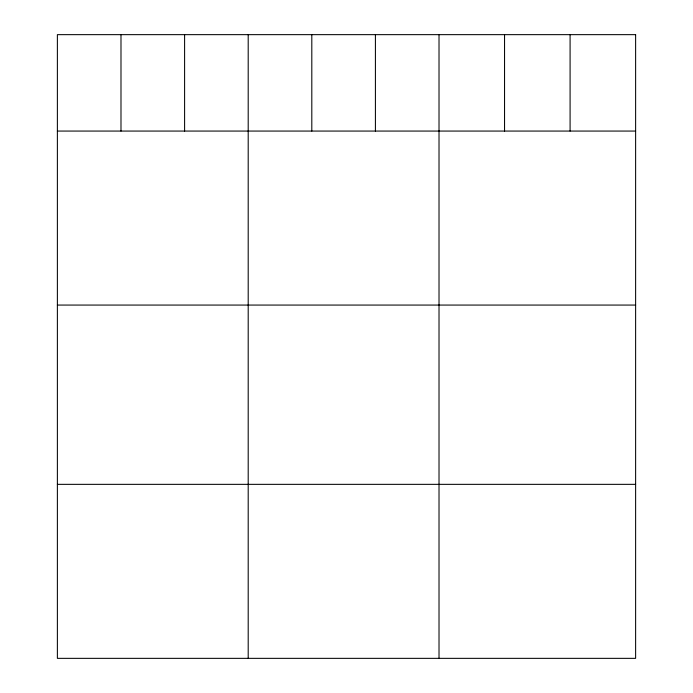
<?xml version="1.0" encoding="UTF-8"?>
<svg xmlns="http://www.w3.org/2000/svg" width="693" height="693" viewBox="0 0 693 693"><rect width="100%" height="100%" fill="white"/><g stroke="black" fill="none" stroke-linecap="round" stroke-linejoin="round"><path stroke-width="1.04" d="M57.38 131.064L635.62 131.064M57.38 305.067L635.62 305.067M57.38 484.346L635.62 484.346M570.088 34.65L570.088 131.064M504.547 34.65L504.547 131.064M439.015 34.65L439.015 658.35M375.415 34.65L375.415 131.064M311.807 34.65L311.807 131.064M248.198 34.65L248.198 658.35M184.598 34.65L184.598 131.064M120.989 34.65L120.989 131.064M635.62 34.65L57.38 34.65L57.38 658.35L635.62 658.35L635.62 34.65"/></g></svg>
